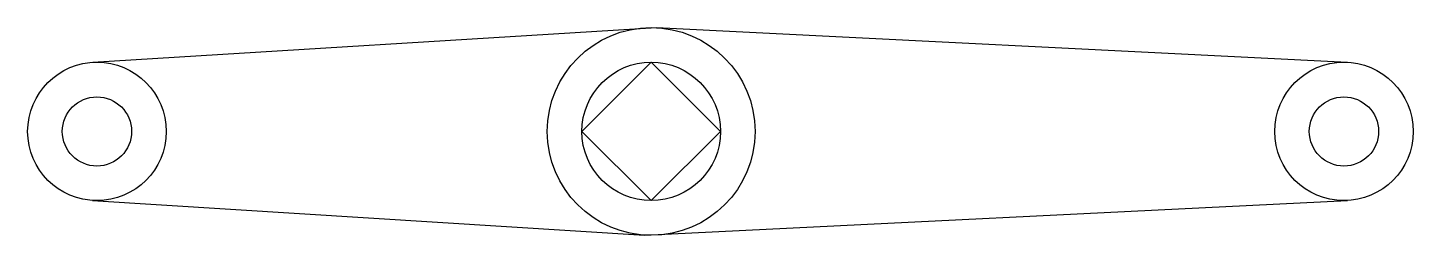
# Model space of a CAD drawing. Header units: inches. Extents: x 19.5 to 29.5, y 11.7 to 13.2.
import ezdxf

# ---------------------------------------------------------------- set-up
doc = ezdxf.new("R2010")
doc.units = ezdxf.units.IN
doc.header["$MEASUREMENT"] = 0

msp = doc.modelspace()

# ---------------------------------------------------------------- linework, layer by layer
for p, q in [((24.018, 13.215), (19.95, 12.965)), ((29.005, 12.965), (24.018, 13.215)), ((19.949, 11.966), (23.933, 11.717)), ((23.933, 11.717), (29.005, 11.966))]:
    msp.add_line(p, q)
msp.add_lwpolyline([(23.98, 11.966), (24.48, 12.466), (23.98, 12.966), (23.48, 12.466)], close=True)
for centre, radius in [((23.98, 12.466), 0.75), ((19.98, 12.466), 0.5), ((23.98, 12.466), 0.5), ((28.98, 12.466), 0.5), ((19.98, 12.466), 0.25), ((28.98, 12.466), 0.25)]:
    msp.add_circle(centre, radius)

doc.saveas('drawing.dxf')
